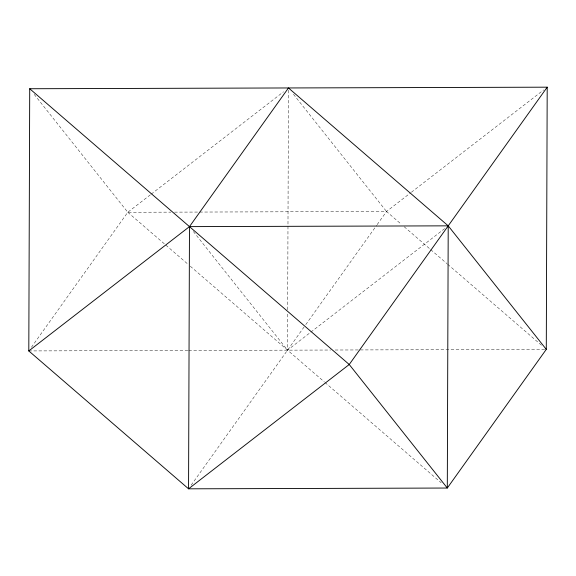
<?xml version="1.0" encoding="UTF-8"?>
<svg xmlns="http://www.w3.org/2000/svg" width="576" height="576" viewBox="0 0 576 576"><rect width="100%" height="100%" fill="white"/><g stroke="black" fill="none" stroke-linecap="round" stroke-linejoin="round"><path stroke-width="0.43" stroke-dasharray="2.88 2.16" d="M444.665 228.593L287.539 350.158L287.669 313.344M287.683 309.751L288.461 87.962M31.406 347.292L127.786 212.27L150.53 194.674M191.16 485.172L305.251 325.339M305.777 324.612L376.625 225.36M377.143 224.626L386.525 211.493L410.695 192.787M151.243 194.119L283.486 91.807M411.408 192.24L543.643 89.928M34.178 94.356L127.786 212.27L170.906 212.141M174.499 212.134L386.525 211.493L401.479 224.402M28.8 350.935L187.819 350.46M188.719 350.453L330.667 350.028M335.16 350.014L359.417 349.942M360.31 349.934L546.286 349.373M404.201 226.75L430.034 249.041M430.711 249.631L447.026 263.714M447.71 264.298L541.526 345.269M127.786 212.27L165.175 244.541M165.852 245.131L187.61 263.909M190.325 266.256L324.252 381.838M324.929 382.428L441.18 482.76M293.472 94.277L386.525 211.493M193.378 231.538L287.539 350.158"/><path stroke-width="0.86" d="M28.8 350.935L29.714 88.74L547.2 87.178L546.286 349.373L447.3 488.038L188.561 488.822L28.8 350.935L189.475 226.627L288.461 87.962L448.214 225.842L546.286 349.373M547.2 87.178L349.236 364.507L188.561 488.822L189.475 226.627L448.214 225.842L447.3 488.038L349.236 364.507L29.714 88.74"/></g></svg>
